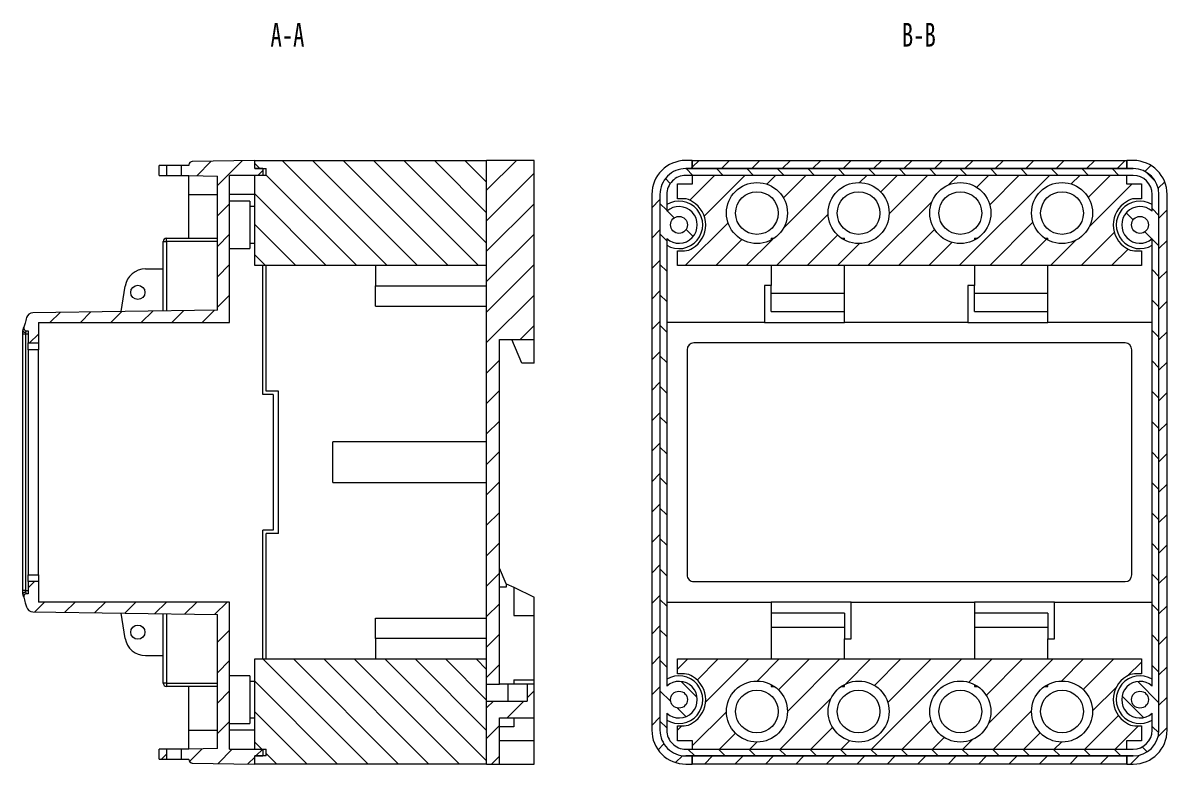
# Model space of a CAD drawing. Header units: millimetres. Extents: x 0 to 1189, y 0 to 841.
# Drawn here: x 593.3 to 762.1, y 406.5 to 515.8 of the extents above; entities that cross this region are included whole.
import ezdxf

# ---------------------------------------------------------------- set-up
doc = ezdxf.new("R2010")
doc.units = ezdxf.units.MM
doc.layers.add('10', color=7, linetype='Continuous')
doc.styles.add('SLDTEXTSTYLE0', font='TXT', dxfattribs={"width": 0.7})
pattern_1 = [(45, (0, 0), (-2.245064030267288, 2.245064030267288), [])]
pattern_2 = [(135.0000000000002, (0, 0), (-2.245064030267281, -2.245064030267296), [])]

msp = doc.modelspace()

# ---------------------------------------------------------------- hatches: boundary and pattern name
at = {"linetype": 'Continuous', "lineweight": 0}
h = msp.add_hatch(dxfattribs=at)
h.set_pattern_fill('ANSI31', style=0)
h.set_pattern_definition(pattern_1)
edge = h.paths.add_edge_path(flags=0)
edge.add_line((628.7075981048523, 494.2771403812828), (627.5075981048523, 494.2771403812827))
edge.add_line((627.5075981048523, 494.2771403812827), (627.5075981048523, 495.4771403812827))
edge.add_line((627.5075981048523, 495.4771403812827), (618.2988719016337, 495.3164014674993))
edge.add_arc((618.3075981048522, 494.8164776199211), 0.5, 90.99999999998875, 179.999999999987)
edge.add_line((617.8075981048523, 494.8164776199212), (617.8075981048523, 494.7544487968757))
edge.add_line((617.8075981048523, 494.7544487968757), (616.6575981048524, 494.7544487968757))
edge.add_line((616.6575981048524, 494.7544487968757), (616.6575981048524, 493.2544487968757))
edge.add_line((616.6575981048524, 493.2544487968757), (617.8075981048523, 493.2544487968757))
edge.add_line((617.8075981048523, 493.2544487968757), (622.0075981048523, 493.1811375241772))
edge.add_line((622.0075981048523, 493.1811375241772), (622.0075981048523, 473.4003409033119))
edge.add_line((622.0075981048523, 473.4003409033119), (594.7971415639284, 473.0203865655516))
edge.add_arc((594.8111037442676, 472.0204840415423), 1, 90.80000000000022, 163.5702364757109)
edge.add_spline(control_points=[(593.8519365674956, 472.303323796533), (593.6425665350096, 471.593307402385), (593.4471376895249, 470.8832910082369)], knot_values=[0.02608481299443008, 0.02608481299443008, 0.02608481299443008, 0.05764109717878946, 0.05764109717878946, 0.05764109717878946], weights=[1, 1, 1], degree=2, periodic=0)
edge.add_arc((593.8327956265587, 470.7771403812824), 0.4, 164.6106703124909, 270.0000000000008)
edge.add_line((593.8327956265587, 470.3771403812824), (594.1075981048523, 470.3771403812824))
edge.add_line((594.1075981048523, 470.3771403812824), (594.1075981048523, 468.5771403812824))
edge.add_line((594.1075981048523, 468.5771403812824), (595.6075981048523, 468.5771403812824))
edge.add_line((595.6075981048523, 468.5771403812824), (595.6075981048523, 471.5771403812824))
edge.add_line((595.6075981048523, 471.5771403812824), (623.8075981048523, 471.5771403812824))
edge.add_line((623.8075981048523, 471.5771403812824), (623.8075981048523, 493.2771403812824))
edge.add_line((623.8075981048523, 493.2771403812824), (628.7075981048523, 493.2771403812824))
edge.add_line((628.7075981048523, 493.2771403812824), (628.7075981048523, 494.2771403812828))
h = msp.add_hatch(dxfattribs=at)
h.set_pattern_fill('ANSI31', style=0)
h.set_pattern_definition(pattern_1)
h.paths.add_polyline_path([(613.4075981048522, 494.7544487968757), (613.4075981048522, 493.2544487968757), (614.5575981048523, 493.2544487968757), (614.5575981048523, 494.7544487968757)], flags=0)
h = msp.add_hatch(dxfattribs=at)
h.set_pattern_fill('ANSI31', angle=90.0000000000002, style=0)
h.set_pattern_definition(pattern_2)
h.paths.add_polyline_path([(627.5075981048523, 479.9771403812824), (661.7075981048522, 479.9771403812824), (661.7075981048522, 495.4771403812824), (627.5075981048523, 495.4771403812824), (627.5075981048523, 494.2771403812824), (629.2075981048523, 494.2771403812824), (629.2075981048523, 493.2771403812824), (627.5075981048523, 493.2771403812824)], flags=0)
h = msp.add_hatch(dxfattribs=at)
h.set_pattern_fill('ANSI31', style=0)
h.set_pattern_definition(pattern_1)
h.paths.add_polyline_path([(668.7075981048522, 469.0771403812824), (668.7075981048522, 495.4771403812824), (661.7075981048522, 495.4771403812824), (661.7075981048522, 418.2771403812824), (663.6075981048523, 418.2771403812824), (663.6075981048523, 469.0771403812824)], flags=0)
h = msp.add_hatch(dxfattribs=at)
h.set_pattern_fill('ANSI31', style=0)
h.set_pattern_definition(pattern_1)
edge = h.paths.add_edge_path(flags=0)
edge.add_arc((691.0848284687747, 490.4771403812824), 5, 90, 180)
edge.add_line((686.0848284687747, 490.4771403812824), (686.0848284687747, 411.4771403812824))
edge.add_arc((691.0848284687747, 411.4771403812824), 5, 180, 270.0000000000008)
edge.add_line((691.0848284687747, 406.4771403812824), (692.0348284687748, 406.4771403812824))
edge.add_line((692.0348284687748, 406.4771403812824), (692.0348284687748, 407.6771403812824))
edge.add_line((692.0348284687748, 407.6771403812824), (691.0848284687747, 407.6771403812824))
edge.add_arc((691.0848284687747, 411.4771403812824), 3.800000000000001, 180, 270, ccw=False)
edge.add_line((687.2848284687747, 411.4771403812824), (687.2848284687748, 490.4771403812824))
edge.add_arc((691.0848284687747, 490.4771403812824), 3.800000000000001, 89.9999999999992, 180, ccw=False)
edge.add_line((691.0848284687747, 494.2771403812824), (692.0348284687748, 494.2771403812824))
edge.add_line((692.0348284687748, 494.2771403812824), (692.0348284687748, 495.4771403812824))
edge.add_line((692.0348284687748, 495.4771403812824), (691.0848284687747, 495.4771403812824))
h = msp.add_hatch(dxfattribs=at)
h.set_pattern_fill('ANSI31', style=0)
h.set_pattern_definition(pattern_1)
h.paths.add_polyline_path([(692.0848284687747, 495.4771403812823), (692.0848284687747, 494.2771403812823), (756.0848284687747, 494.2771403812823), (756.0848284687747, 495.4771403812824)], flags=0)
h = msp.add_hatch(dxfattribs=at)
h.set_pattern_fill('ANSI31', style=0)
h.set_pattern_definition(pattern_1)
edge = h.paths.add_edge_path(flags=0)
edge.add_arc((757.0848284687747, 411.4771403812824), 5, 270.0000000000008, 360.0000000000008)
edge.add_line((762.0848284687747, 411.4771403812824), (762.0848284687747, 490.4771403812824))
edge.add_arc((757.0848284687747, 490.4771403812824), 5, 0, 90)
edge.add_line((757.0848284687747, 495.4771403812824), (756.1348284687748, 495.4771403812824))
edge.add_line((756.1348284687748, 495.4771403812824), (756.1348284687748, 494.2771403812824))
edge.add_line((756.1348284687748, 494.2771403812824), (757.0848284687747, 494.2771403812823))
edge.add_arc((757.0848284687747, 490.4771403812824), 3.799999999999998, -7.958078640513122e-13, 89.9999999999992, ccw=False)
edge.add_line((760.8848284687747, 490.4771403812824), (760.8848284687747, 411.4771403812824))
edge.add_arc((757.0848284687747, 411.4771403812824), 3.799999999999998, 270, 360, ccw=False)
edge.add_line((757.0848284687747, 407.6771403812824), (756.1348284687748, 407.6771403812824))
edge.add_line((756.1348284687748, 407.6771403812824), (756.1348284687748, 406.4771403812824))
edge.add_line((756.1348284687748, 406.4771403812824), (757.0848284687747, 406.4771403812824))
h = msp.add_hatch(dxfattribs=at)
h.set_pattern_fill('ANSI31', angle=90.0000000000002, style=0)
h.set_pattern_definition(pattern_2)
edge = h.paths.add_edge_path(flags=0)
edge.add_line((757.0848284687747, 494.2771403812823), (691.0848284687747, 494.2771403812824))
edge.add_arc((691.0848284687747, 490.4771403812824), 3.800000000000001, 90, 180)
edge.add_line((687.2848284687748, 490.4771403812824), (687.2848284687747, 411.4771403812824))
edge.add_arc((691.0848284687747, 411.4771403812824), 3.800000000000005, 180, 270.0000000000008)
edge.add_line((691.0848284687747, 407.6771403812824), (757.0848284687747, 407.6771403812824))
edge.add_arc((757.0848284687747, 411.4771403812824), 3.799999999999998, 270.0000000000008, 360.0000000000008)
edge.add_line((760.8848284687747, 411.4771403812824), (760.8848284687747, 490.4771403812824))
edge.add_arc((757.0848284687747, 490.4771403812824), 3.799999999999998, 0, 90)
edge = h.paths.add_edge_path(flags=0)
edge.add_line((688.2848284687748, 417.9896015610322), (688.2848284687753, 483.964679201532))
edge.add_arc((690.0848284687747, 485.9771403812824), 2.699999999999998, 228.1896851042403, 491.8103148957588)
edge.add_line((688.2848284687755, 487.9896015610328), (688.2848284687748, 490.4771403812824))
edge.add_arc((691.0848284687747, 490.4771403812824), 2.8, 89.9999999999992, 180, ccw=False)
edge.add_line((691.0848284687747, 493.2771403812824), (757.0848284687747, 493.2771403812823))
edge.add_arc((757.0848284687747, 490.4771403812824), 2.799999999999997, -7.958078640513122e-13, 89.9999999999992, ccw=False)
edge.add_line((759.8848284687747, 490.4771403812824), (759.8848284687747, 487.9896015610322))
edge.add_arc((758.0848284687747, 485.9771403812824), 2.699999999999998, 48.18968510422246, 311.8103148957792)
edge.add_line((759.8848284687747, 483.9646792015326), (759.8848284687746, 417.9896015610323))
edge.add_arc((758.0848284687747, 415.9771403812824), 2.699999999999998, 48.18968510422507, 311.8103148957758)
edge.add_line((759.8848284687746, 413.9646792015325), (759.8848284687747, 411.4771403812824))
edge.add_arc((757.0848284687747, 411.4771403812824), 2.799999999999997, 270, 360, ccw=False)
edge.add_line((757.0848284687747, 408.6771403812824), (691.0848284687747, 408.6771403812824))
edge.add_arc((691.0848284687747, 411.4771403812824), 2.8, 180, 270, ccw=False)
edge.add_line((688.2848284687747, 411.4771403812824), (688.2848284687747, 413.9646792015326))
edge.add_arc((690.0848284687747, 415.9771403812824), 2.699999999999998, 228.1896851042207, 491.8103148957783)
edge = h.paths.add_edge_path(flags=0)
edge.add_arc((758.0848284687747, 415.9771403812824), 1.249999999999998, 0, 360)
edge = h.paths.add_edge_path(flags=0)
edge.add_arc((690.0848284687747, 415.9771403812824), 1.249999999999998, 0, 360)
edge = h.paths.add_edge_path(flags=0)
edge.add_arc((690.0848284687747, 485.9771403812824), 1.249999999999998, 0, 360)
edge = h.paths.add_edge_path(flags=0)
edge.add_arc((758.0848284687747, 485.9771403812824), 1.249999999999998, 0, 360)
h = msp.add_hatch(dxfattribs=at)
h.set_pattern_fill('ANSI31', style=0)
h.set_pattern_definition(pattern_1)
edge = h.paths.add_edge_path(flags=0)
edge.add_arc((758.0848284687747, 485.9771403812824), 3.950000000000009, 120.41962171536841, 239.5803782846308, ccw=False)
edge.add_arc((757.3410544772564, 487.8271403812824), 2, 89.9999999999992, 128.9110402190544, ccw=False)
edge.add_line((757.3410544772564, 489.8271403812824), (758.2848284687748, 489.8271403812824))
edge.add_line((758.2848284687748, 489.8271403812824), (758.2848284687748, 492.0271403812824))
edge.add_line((758.2848284687748, 492.0271403812824), (756.0848284687746, 492.0271403812824))
edge.add_line((756.0848284687746, 492.0271403812824), (756.0848284687747, 493.2771403812823))
edge.add_line((756.0848284687747, 493.2771403812823), (692.0848284687747, 493.2771403812823))
edge.add_line((692.0848284687747, 493.2771403812823), (692.0848284687747, 492.0271403812824))
edge.add_line((692.0848284687747, 492.0271403812824), (689.8848284687748, 492.0271403812824))
edge.add_line((689.8848284687748, 492.0271403812824), (689.8848284687748, 489.8271403812823))
edge.add_line((689.8848284687748, 489.8271403812823), (690.828602460293, 489.8271403812823))
edge.add_arc((690.828602460293, 487.8271403812823), 2, 51.08895978094398, 89.9999999999992, ccw=False)
edge.add_arc((690.0848284687747, 485.9771403812824), 3.949999999999998, -59.58037828463159, 59.58037828462949, ccw=False)
edge.add_arc((690.8931996013076, 484.1771403812824), 2, 270, 306.57071303341195, ccw=False)
edge.add_line((690.8931996013076, 482.1771403812824), (689.8848284687748, 482.1771403812824))
edge.add_line((689.8848284687748, 482.1771403812824), (689.8848284687748, 479.9771403812824))
edge.add_line((689.8848284687748, 479.9771403812824), (758.2848284687748, 479.9771403812824))
edge.add_line((758.2848284687748, 479.9771403812824), (758.2848284687748, 482.1771403812824))
edge.add_line((758.2848284687748, 482.1771403812824), (757.2764573362418, 482.1771403812824))
edge.add_arc((757.2764573362418, 484.1771403812824), 2, 233.429286966588, 270, ccw=False)
edge = h.paths.add_edge_path(flags=0)
edge.add_arc((716.5848284687747, 487.7271403812824), 4.499999999999999, 0, 360)
edge = h.paths.add_edge_path(flags=0)
edge.add_arc((746.5848284687747, 487.7271403812824), 4.500000000000004, 0, 360)
edge = h.paths.add_edge_path(flags=0)
edge.add_arc((731.5848284687747, 487.7271403812824), 4.500000000000004, 0, 360)
edge = h.paths.add_edge_path(flags=0)
edge.add_arc((701.5848284687747, 487.7271403812824), 4.500000000000004, 0, 360)
h = msp.add_hatch(dxfattribs=at)
h.set_pattern_fill('ANSI31', style=0)
h.set_pattern_definition(pattern_1)
edge = h.paths.add_edge_path(flags=0)
edge.add_line((618.2988719016337, 406.6378792950658), (627.5075981048525, 406.4771403812825))
edge.add_line((627.5075981048525, 406.4771403812825), (627.5075981048523, 407.6771403812825))
edge.add_line((627.5075981048523, 407.6771403812825), (628.7075981048523, 407.6771403812825))
edge.add_line((628.7075981048523, 407.6771403812825), (628.7075981048523, 408.6771403812825))
edge.add_line((628.7075981048523, 408.6771403812825), (623.8075981048523, 408.6771403812825))
edge.add_line((623.8075981048523, 408.6771403812825), (623.8075981048523, 430.3771403812825))
edge.add_line((623.8075981048523, 430.3771403812825), (595.6075981048523, 430.3771403812825))
edge.add_line((595.6075981048523, 430.3771403812825), (595.6075981048523, 433.3771403812825))
edge.add_line((595.6075981048523, 433.3771403812825), (594.1075981048523, 433.3771403812825))
edge.add_line((594.1075981048523, 433.3771403812825), (594.1075981048523, 431.5771403812824))
edge.add_line((594.1075981048523, 431.5771403812824), (593.8327956265587, 431.5771403812824))
edge.add_arc((593.8327956265587, 431.1771403812825), 0.4, 90, 195.3893296875135)
edge.add_spline(control_points=[(593.447137689525, 431.0709897543277), (593.6425665350096, 430.3609733601797), (593.8519365674956, 429.6509569660318)], knot_values=[0.9423589028212163, 0.9423589028212163, 0.9423589028212163, 0.9739151870055698, 0.9739151870055698, 0.9739151870055698], weights=[1, 1, 1], degree=2, periodic=0)
edge.add_arc((594.8111037442676, 429.9337967210226), 1, 196.4297635242918, 269.2000000000006)
edge.add_line((594.7971415639284, 428.9338941970133), (622.0075981048523, 428.5539398592529))
edge.add_line((622.0075981048523, 428.5539398592529), (622.0075981048523, 408.7731432383877))
edge.add_line((622.0075981048523, 408.7731432383877), (617.8075981048523, 408.6998319656892))
edge.add_line((617.8075981048523, 408.6998319656892), (616.6575981048524, 408.6998319656892))
edge.add_line((616.6575981048524, 408.6998319656892), (616.6575981048524, 407.1998319656891))
edge.add_line((616.6575981048524, 407.1998319656891), (617.8075981048523, 407.1998319656891))
edge.add_line((617.8075981048523, 407.1998319656891), (617.8075981048523, 407.137803142644))
edge.add_arc((618.3075981048522, 407.137803142644), 0.5, 180, 269.0000000000121)
h = msp.add_hatch(dxfattribs=at)
h.set_pattern_fill('ANSI31', angle=90.0000000000002, style=0)
h.set_pattern_definition(pattern_2)
h.paths.add_polyline_path([(661.7075981048522, 421.9771403812824), (627.5075981048523, 421.9771403812824), (627.5075981048523, 408.6771403812825), (629.2075981048523, 408.6771403812825), (629.2075981048523, 407.6771403812825), (627.5075981048523, 407.6771403812825), (627.5075981048523, 406.4771403812825), (661.7075981048522, 406.4771403812825)], flags=0)
h = msp.add_hatch(dxfattribs=at)
h.set_pattern_fill('ANSI31', style=0)
h.set_pattern_definition(pattern_1)
edge = h.paths.add_edge_path(flags=0)
edge.add_arc((690.0848284687747, 415.9771403812824), 3.950000000000009, -59.58037828463159, 59.58037828462989, ccw=False)
edge.add_arc((690.828602460293, 414.1271403812824), 2, 270, 308.91104021905414, ccw=False)
edge.add_line((690.828602460293, 412.1271403812824), (689.8848284687748, 412.1271403812824))
edge.add_line((689.8848284687748, 412.1271403812824), (689.8848284687748, 409.9271403812824))
edge.add_line((689.8848284687748, 409.9271403812824), (692.0848284687747, 409.9271403812824))
edge.add_line((692.0848284687747, 409.9271403812824), (692.0848284687747, 408.6771403812824))
edge.add_line((692.0848284687747, 408.6771403812824), (756.0848284687746, 408.6771403812824))
edge.add_line((756.0848284687746, 408.6771403812824), (756.0848284687746, 409.9271403812824))
edge.add_line((756.0848284687746, 409.9271403812824), (758.2848284687748, 409.9271403812824))
edge.add_line((758.2848284687748, 409.9271403812824), (758.2848284687748, 412.1271403812824))
edge.add_line((758.2848284687748, 412.1271403812824), (757.3410544772564, 412.1271403812824))
edge.add_arc((757.3410544772564, 414.1271403812824), 2, 231.0889597809423, 270, ccw=False)
edge.add_arc((758.0848284687747, 415.9771403812824), 3.949999999999998, 120.4196217153698, 239.58037828462892, ccw=False)
edge.add_arc((757.2764573362418, 417.7771403812824), 2, 89.9999999999992, 126.5707130334138, ccw=False)
edge.add_line((757.2764573362418, 419.7771403812824), (758.2848284687748, 419.7771403812824))
edge.add_line((758.2848284687748, 419.7771403812824), (758.2848284687748, 421.9771403812824))
edge.add_line((758.2848284687748, 421.9771403812824), (689.8848284687748, 421.9771403812824))
edge.add_line((689.8848284687748, 421.9771403812824), (689.8848284687748, 419.7771403812824))
edge.add_line((689.8848284687748, 419.7771403812824), (690.8931996013076, 419.7771403812824))
edge.add_arc((690.8931996013076, 417.7771403812824), 2, 53.4292869665872, 89.9999999999992, ccw=False)
edge = h.paths.add_edge_path(flags=0)
edge.add_arc((731.5848284687747, 414.2271403812824), 4.499999999999999, 0, 360)
edge = h.paths.add_edge_path(flags=0)
edge.add_arc((701.5848284687747, 414.2271403812824), 4.500000000000004, 0, 360)
edge = h.paths.add_edge_path(flags=0)
edge.add_arc((716.5848284687747, 414.2271403812824), 4.500000000000004, 0, 360)
edge = h.paths.add_edge_path(flags=0)
edge.add_arc((746.5848284687747, 414.2271403812824), 4.500000000000004, 0, 360)
h = msp.add_hatch(dxfattribs=at)
h.set_pattern_fill('ANSI31', style=0)
h.set_pattern_definition(pattern_1)
h.paths.add_polyline_path([(661.7075981048522, 406.4771403812824), (663.6075981048523, 406.4771403812824), (663.6075981048523, 413.2771403812824), (668.7075981048522, 413.2771403812824), (668.7075981048522, 418.2771403812824), (667.7075981048522, 418.2771403812824), (667.7075981048522, 415.7771403812824), (661.7075981048522, 415.7771403812824)], flags=0)
h = msp.add_hatch(dxfattribs=at)
h.set_pattern_fill('ANSI31', style=0)
h.set_pattern_definition(pattern_1)
h.paths.add_polyline_path([(613.4075981048522, 408.6998319656892), (613.4075981048522, 407.1998319656891), (614.5575981048523, 407.1998319656891), (614.5575981048523, 408.6998319656892)], flags=0)
h = msp.add_hatch(dxfattribs=at)
h.set_pattern_fill('ANSI31', style=0)
h.set_pattern_definition(pattern_1)
h.paths.add_polyline_path([(756.0848284687746, 406.4771403812824), (756.0848284687746, 407.6771403812824), (692.0848284687747, 407.6771403812824), (692.0848284687747, 406.4771403812824)], flags=0)

# ---------------------------------------------------------------- linework, layer by layer
at = {"color": 7, "linetype": 'Continuous', "lineweight": 15}
for p, q in [((614.5575964240012, 494.7544479677063), (613.407599308866, 494.7544479677063)), ((613.407599308866, 493.2544486531597), (613.407599308866, 494.7544479677063)), ((614.5575964240012, 493.2544486531597), (614.5575964240012, 494.7544479677063)), ((616.6575984445986, 494.7544479677063), (614.5575964240012, 494.7544479677063)), ((616.6575984445986, 494.7544479677063), (616.6575984445986, 493.2544486531597)), ((617.807597422379, 494.7544479677063), (616.6575984445986, 494.7544479677063)), ((617.807597422379, 494.8164777764659), (617.807597422379, 494.7544479677063)), ((627.5075977084813, 495.4771393844467), (618.2988719431338, 495.3164005586486)), ((627.5075977084813, 494.2771414229255), (627.5075977084813, 495.4771393844467)), ((627.5075977084813, 495.4771393844467), (661.7075982851562, 495.4771393844467)), ((661.7075982851562, 479.9771415004116), (661.7075982851562, 495.4771393844467)), ((661.7075982851562, 418.2771401414257), (661.7075982851562, 495.4771393844467)), ((668.7075985012231, 495.4771393844467), (661.7075982851562, 495.4771393844467)), ((668.7075985012231, 469.0771395274978), (668.7075985012231, 495.4771393844467)), ((692.034828417743, 495.4771393844466), (691.0848286345549, 495.4771393844466)), ((692.034828417743, 495.4771393844466), (692.0848283328064, 495.4771393844466)), ((692.034828417743, 494.2771414229255), (692.034828417743, 495.4771393844466)), ((692.0848283328064, 495.4771393844466), (756.0848267160304, 495.4771393844466)), ((692.0848283328064, 494.2771414229255), (692.0848283328064, 495.4771393844466)), ((756.0848267160304, 495.4771393844466), (756.0848267160304, 494.2771414229255)), ((756.0848267160304, 495.4771393844466), (756.1348275624164, 495.4771393844466)), ((756.1348275624164, 495.4771393844466), (756.1348275624164, 494.2771414229255)), ((757.0848287425883, 495.4771393844466), (756.1348275624164, 495.4771393844466)), ((613.407599308866, 493.2544486531597), (614.5575964240012, 493.2544486531597)), ((614.5575964240012, 493.2544486531597), (616.6575984445986, 493.2544486531597)), ((616.6575984445986, 493.2544486531597), (617.807597422379, 493.2544486531597)), ((617.807597422379, 493.2544486531597), (622.0075977382836, 493.1811386653762)), ((617.807597422379, 490.477140427528), (617.807597422379, 493.2544486531597)), ((622.0075977382836, 473.400340781508), (622.0075977382836, 493.1811386653762)), ((628.7075975326476, 493.2771393963676), (623.8075984058556, 493.2771393963676)), ((623.8075984058556, 471.5771408686023), (623.8075984058556, 493.2771393963676)), ((627.5075977084813, 494.2771414229255), (629.2075985459265, 494.2771414229255)), ((628.7075975326476, 494.2771414229255), (627.5075977084813, 494.2771414229255)), ((627.5075977084813, 479.9771415004116), (627.5075977084813, 493.2771393963676)), ((629.2075985459265, 493.2771393963676), (627.5075977084813, 493.2771393963676)), ((628.7075975326476, 494.2771414229255), (628.7075975326476, 493.2771393963676)), ((629.2075985459265, 493.2771393963676), (629.2075985459265, 494.2771414229255)), ((757.0848287425883, 494.2771414229255), (691.0848286345549, 494.2771414229255)), ((691.0848286345549, 494.2771414229255), (692.034828417743, 494.2771414229255)), ((757.0848287425883, 493.2771393963675), (691.0848286345549, 493.2771393963675)), ((692.0848283328064, 494.2771414229255), (756.0848267160304, 494.2771414229255)), ((692.0848283328064, 492.0271405884604), (692.0848283328064, 493.2771393963675)), ((756.0848267160304, 493.2771393963675), (692.0848283328064, 493.2771393963675)), ((756.0848267160304, 493.2771393963675), (756.0848267160304, 492.0271405884604)), ((756.1348275624164, 494.2771414229255), (757.0848287425883, 494.2771414229255)), ((689.8848283447273, 489.8271406003814), (689.8848283447273, 492.0271405884604)), ((689.8848283447273, 492.0271405884604), (692.0848283328064, 492.0271405884604)), ((756.0848267160304, 492.0271405884604), (758.2848267041095, 492.0271405884604)), ((758.2848267041095, 492.0271405884604), (758.2848267041095, 489.8271406003814)), ((617.807597422379, 490.477140427528), (622.0075977382836, 490.477140427528)), ((617.807597422379, 484.0203853258472), (617.807597422379, 490.477140427528)), ((626.807598897594, 489.4771421262603), (623.8075984058556, 489.4771421262603)), ((626.807598897594, 489.4771421262603), (626.807598897594, 482.4771391162258)), ((686.0848282806523, 490.4771404275279), (686.0848282806523, 411.4771405169349)), ((687.2848281048186, 490.4771404275279), (687.2848281048186, 411.4771405169349)), ((688.2848282687314, 490.4771404275279), (688.2848282687314, 487.9896001824717)), ((690.8286022365041, 489.8271406003814), (689.8848283447273, 489.8271406003814)), ((758.2848267041095, 489.8271406003814), (757.3410542093166, 489.8271406003814)), ((759.884827711428, 487.9896001824717), (759.884827711428, 490.4771404275279)), ((760.8848297379859, 411.4771405169349), (760.8848297379859, 490.4771404275279)), ((762.0848276995071, 411.4771405169349), (762.0848276995071, 490.4771404275279)), ((627.5075977084813, 488.6771397599559), (626.807598897594, 488.6771397599559)), ((614.0075982896266, 473.2886323639732), (614.0075982896266, 483.5203880378585)), ((614.0075982896266, 483.5203880378585), (614.5075993029055, 483.5203880378585)), ((614.5075993029055, 483.5203880378585), (614.5075993029055, 484.0203853258472)), ((614.5075993029055, 484.0203853258472), (622.0075977382836, 484.0203853258472)), ((622.0075977382836, 483.5203880378585), (614.5075993029055, 483.5203880378585)), ((614.5075993029055, 483.5203880378585), (614.5075993029055, 473.2956135579925)), ((626.807598897594, 483.2771414825302), (627.5075977084813, 483.2771414825302)), ((688.2848282687314, 483.9646810600142), (688.2848282687314, 417.9896017470937)), ((703.6848286509462, 484.0203853258471), (704.1362942539104, 484.0203853258471)), ((703.6848286509462, 484.0203853258471), (703.6848286509462, 483.7471911618094)), ((714.0333623968013, 484.0203853258471), (714.4848284654267, 484.0203853258471)), ((714.4848284654267, 483.7471911618094), (714.4848284654267, 484.0203853258471)), ((733.6848275147327, 484.0203853258471), (734.1362954460033, 484.0203853258471)), ((733.6848275147327, 484.0203853258471), (733.6848275147327, 483.7471911618094)), ((744.0333635888942, 484.0203853258471), (744.4848277948745, 484.0203853258471)), ((744.4848277948745, 483.7471911618094), (744.4848277948745, 484.0203853258471)), ((759.884827711428, 417.9896017470937), (759.884827711428, 483.9646810600142)), ((623.8075984058556, 482.4771391162258), (626.807598897594, 482.4771391162258)), ((689.8848283447273, 479.9771415004115), (689.8848283447273, 482.1771414884906)), ((689.8848283447273, 482.1771414884906), (690.893199701602, 482.1771414884906)), ((757.2764576755412, 482.1771414884906), (758.2848267041095, 482.1771414884906)), ((758.2848267041095, 482.1771414884906), (758.2848267041095, 479.9771415004115)), ((611.3744997767386, 479.4771404871326), (614.0075982896266, 479.4771404871326)), ((661.7075982851562, 479.9771415004116), (627.5075977084813, 479.9771415004116)), ((628.7075975326476, 460.977140248714), (628.7075975326476, 479.9771415004116)), ((629.2075985459265, 461.4771403306704), (629.2075985459265, 479.9771415004116)), ((645.30759820469, 479.9771415004116), (645.30759820469, 476.9771410086732)), ((758.2848267041095, 479.9771415004115), (689.8848283447273, 479.9771415004115)), ((703.6848286509462, 479.9771415004115), (703.6848286509462, 477.0203860411029)), ((714.4848284654267, 471.5771408686023), (714.4848284654267, 479.9771415004115)), ((733.6848275147327, 479.9771415004115), (733.6848275147327, 477.0203860411029)), ((744.4848277948745, 471.5771408686023), (744.4848277948745, 479.9771415004115)), ((607.8243577269492, 473.2022931733709), (608.4107109693465, 476.9418550589662)), ((645.30759820469, 476.9771410086732), (661.7075982851562, 476.9771410086732)), ((645.30759820469, 473.9771405169349), (645.30759820469, 476.9771410086732)), ((703.6848286509462, 477.0203860411029), (702.6848284870334, 477.0203860411029)), ((702.6848284870334, 477.0203860411029), (702.6848284870334, 471.5771408686023)), ((703.6848286509462, 473.2203869083505), (703.6848286509462, 477.0203860411029)), ((733.6848275147327, 477.0203860411029), (732.684829213465, 477.0203860411029)), ((732.684829213465, 477.0203860411029), (732.684829213465, 471.5771408686023)), ((733.6848275147327, 473.2203869083505), (733.6848275147327, 477.0203860411029)), ((703.6848286509462, 475.9203860470633), (714.4848284654267, 475.9203860470633)), ((733.6848275147327, 475.9203860470633), (744.4848277948745, 475.9203860470633)), ((622.0075977382836, 473.400340781508), (594.7971404878077, 473.020387248097)), ((645.30759820469, 473.9771405169349), (661.7075982851562, 473.9771405169349)), ((703.6848286509462, 473.2203869083505), (714.4848284654267, 473.2203869083505)), ((733.6848275147327, 473.2203869083505), (744.4848277948745, 473.2203869083505)), ((595.6075997439799, 471.5771408686023), (623.8075984058556, 471.5771408686023)), ((595.6075997439799, 471.5771408686023), (595.6075997439799, 468.577140376864)), ((702.6848284870334, 471.5771408686023), (688.2848282687314, 471.5771408686023)), ((702.6848284870334, 471.5771408686023), (714.4848284654267, 471.5771408686023)), ((732.684829213465, 471.5771408686023), (714.4848284654267, 471.5771408686023)), ((732.684829213465, 471.5771408686023), (744.4848277948745, 471.5771408686023)), ((759.884827711428, 471.5771408686023), (744.4848277948745, 471.5771408686023)), ((593.3095948187289, 469.8771400311571), (593.3095948187289, 470.3642552652937)), ((593.709594139236, 469.8771400311571), (593.3095948187289, 469.8771400311571)), ((593.3095948187289, 432.0771409133058), (593.3095948187289, 469.8771400311571)), ((593.709594139236, 470.1255926796775), (593.709594139236, 469.8771400311571)), ((594.107596704143, 469.8771400311571), (593.709594139236, 469.8771400311571)), ((593.709594139236, 469.8771400311571), (593.709594139236, 432.0771409133058)), ((593.8327969399867, 470.377141044436), (594.107596704143, 470.377141044436)), ((594.107596704143, 470.377141044436), (594.107596704143, 468.577140376864)), ((594.107596704143, 468.577140376864), (595.6075997439799, 468.577140376864)), ((594.107596704143, 467.5771402129512), (594.107596704143, 468.577140376864)), ((595.6075997439799, 467.5771402129512), (594.107596704143, 467.5771402129512)), ((594.107596704143, 467.5771402129512), (594.107596704143, 434.3771407315116)), ((595.6075997439799, 468.577140376864), (595.6075997439799, 467.5771402129512)), ((595.6075997439799, 434.3771407315116), (595.6075997439799, 467.5771402129512)), ((663.6075978515324, 469.0771395274978), (668.7075985012231, 469.0771395274978)), ((663.6075978515324, 418.2771401414257), (663.6075978515324, 469.0771395274978)), ((666.907597833651, 465.5771398851257), (665.4075985191045, 469.0771395274978)), ((668.7075985012231, 465.5771398851257), (668.7075985012231, 469.0771395274978)), ((691.2848282948084, 467.5771402129512), (691.2848282948084, 434.3771407315116)), ((755.8848270557769, 468.577140376864), (692.2848284587212, 468.577140376864)), ((756.8848290823348, 434.3771407315116), (756.8848290823348, 467.5771402129512)), ((668.7075985012231, 465.5771398851257), (666.907597833651, 465.5771398851257)), ((630.2075987098393, 460.977140248714), (628.7075975326476, 460.977140248714)), ((631.0075973508534, 461.4771403306704), (629.2075985459265, 461.4771403306704)), ((630.2075987098393, 460.977140248714), (630.2075987098393, 440.9771402300876)), ((631.0075973508534, 440.4771406137925), (631.0075973508534, 461.4771403306704)), ((661.7075982851562, 453.9771404983085), (639.007597730833, 453.9771404983085)), ((639.007597730833, 450.9771404722314), (639.007597730833, 453.9771404983085)), ((639.007597730833, 447.9771403879467), (639.007597730833, 450.9771404722314)), ((639.007597730833, 447.9771403879467), (661.7075982851562, 447.9771403879467)), ((630.2075987098393, 440.9771402300876), (628.7075975326476, 440.9771402300876)), ((628.7075975326476, 421.9771413066965), (628.7075975326476, 440.9771402300876)), ((631.0075973508534, 440.4771406137925), (629.2075985459265, 440.4771406137925)), ((629.2075985459265, 421.9771413066965), (629.2075985459265, 440.4771406137925)), ((594.107596704143, 434.3771407315116), (595.6075997439799, 434.3771407315116)), ((594.107596704143, 433.3771405675989), (594.107596704143, 434.3771407315116)), ((595.6075997439799, 434.3771407315116), (595.6075997439799, 433.3771405675989)), ((664.6075980154452, 433.077140145896), (663.6075978515324, 435.3771399641018)), ((593.3095948187289, 431.5900256791692), (593.3095948187289, 432.0771409133058)), ((593.709594139236, 432.0771409133058), (593.3095948187289, 432.0771409133058)), ((593.709594139236, 432.0771409133058), (594.107596704143, 432.0771409133058)), ((593.709594139236, 432.0771409133058), (593.709594139236, 431.8286864021402)), ((594.107596704143, 433.3771405675989), (594.107596704143, 431.5771399000269)), ((595.6075997439799, 433.3771405675989), (594.107596704143, 433.3771405675989)), ((595.6075997439799, 433.3771405675989), (595.6075997439799, 430.3771400758606)), ((664.6075980154452, 432.5771400639396), (663.6075978515324, 432.5771400639396)), ((664.6075980154452, 433.077140145896), (664.6075980154452, 432.5771400639396)), ((664.6075980154452, 433.077140145896), (665.7075980094847, 432.5405558505636)), ((665.7075980094847, 432.5405558505636), (668.7075985012231, 431.077140749393)), ((665.7075980094847, 432.5405558505636), (665.7075980094847, 428.377139748035)), ((692.2848284587212, 433.3771405675988), (755.8848270557769, 433.3771405675988)), ((594.107596704143, 431.5771399000269), (593.8327969399867, 431.5771399000269)), ((668.7075985012231, 428.377139748035), (668.7075985012231, 431.077140749393)), ((594.7971404878077, 428.9338936963659), (622.0075977382836, 428.5539401629549)), ((623.8075984058556, 430.3771400758606), (595.6075997439799, 430.3771400758606)), ((608.4107109693465, 425.0124258854967), (607.8243577269492, 428.751987771092)), ((623.8075984058556, 408.6771415480953), (623.8075984058556, 430.3771400758606)), ((688.2848282687314, 430.3771400758605), (703.6848286509462, 430.3771400758605)), ((703.6848286509462, 430.3771400758605), (703.6848286509462, 421.9771413066964)), ((715.4848286293395, 430.3771400758605), (703.6848286509462, 430.3771400758605)), ((714.4848284654267, 428.7338940361123), (703.6848286509462, 428.7338940361123)), ((714.4848284654267, 428.7338940361123), (714.4848284654267, 424.9338949033599)), ((715.4848286293395, 424.9338949033599), (715.4848286293395, 430.3771400758605)), ((715.4848286293395, 430.3771400758605), (733.6848275147327, 430.3771400758605)), ((733.6848275147327, 430.3771400758605), (733.6848275147327, 421.9771413066964)), ((745.4848298214324, 430.3771400758605), (733.6848275147327, 430.3771400758605)), ((744.4848277948745, 428.7338940361123), (733.6848275147327, 428.7338940361123)), ((744.4848277948745, 428.7338940361123), (744.4848277948745, 424.9338949033599)), ((745.4848298214324, 424.9338949033599), (745.4848298214324, 430.3771400758605)), ((745.4848298214324, 430.3771400758605), (759.884827711428, 430.3771400758605)), ((614.0075982896266, 418.4338947692495), (614.0075982896266, 428.6656485804897)), ((614.5075993029055, 428.6586655238252), (614.5075993029055, 418.4338947692495)), ((622.0075977382836, 408.7731422790866), (622.0075977382836, 428.5539401629549)), ((645.30759820469, 427.977140427528), (661.7075982851562, 427.977140427528)), ((645.30759820469, 424.9771399357896), (645.30759820469, 427.977140427528)), ((665.7075980094847, 428.377139748035), (668.7075985012231, 428.377139748035)), ((668.7075985012231, 418.8771409848314), (668.7075985012231, 428.377139748035)), ((714.4848284654267, 426.63389387816), (703.6848286509462, 426.63389387816)), ((744.4848277948745, 426.63389387816), (733.6848275147327, 426.63389387816)), ((661.7075982851562, 424.9771399357896), (645.30759820469, 424.9771399357896)), ((645.30759820469, 424.9771399357896), (645.30759820469, 421.9771413066965)), ((714.4848284654267, 421.9771413066964), (714.4848284654267, 424.9338949033599)), ((714.4848284654267, 424.9338949033599), (715.4848286293395, 424.9338949033599)), ((744.4848277948745, 421.9771413066964), (744.4848277948745, 424.9338949033599)), ((744.4848277948745, 424.9338949033599), (745.4848298214324, 424.9338949033599)), ((611.3744997767386, 422.4771404573303), (614.0075982896266, 422.4771404573303)), ((627.5075977084813, 408.6771415480953), (627.5075977084813, 421.9771413066965)), ((627.5075977084813, 421.9771413066965), (661.7075982851562, 421.9771413066965)), ((661.7075982851562, 406.4771415600162), (661.7075982851562, 421.9771413066965)), ((689.8848283447273, 419.7771394559722), (689.8848283447273, 421.9771413066964)), ((689.8848283447273, 421.9771413066964), (758.2848267041095, 421.9771413066964)), ((758.2848267041095, 421.9771413066964), (758.2848267041095, 419.7771394559722)), ((626.807598897594, 419.477139965592), (623.8075984058556, 419.477139965592)), ((626.807598897594, 419.477139965592), (626.807598897594, 412.4771388182025)), ((627.5075977084813, 418.6771394619327), (626.807598897594, 418.6771394619327)), ((665.7075980094847, 418.8771409848314), (668.7075985012231, 418.8771409848314)), ((665.7075980094847, 418.8771409848314), (665.7075980094847, 418.2771401414257)), ((668.7075985012231, 418.2771401414257), (668.7075985012231, 418.8771409848314)), ((690.893199701602, 419.7771394559722), (689.8848283447273, 419.7771394559722)), ((758.2848267041095, 419.7771394559722), (757.2764576755412, 419.7771394559722)), ((614.5075993029055, 418.4338947692495), (614.0075982896266, 418.4338947692495)), ((614.5075993029055, 418.4338947692495), (622.0075977382836, 418.4338947692495)), ((614.5075993029055, 418.4338947692495), (614.5075993029055, 417.9338937559705)), ((622.0075977382836, 417.9338937559705), (614.5075993029055, 417.9338937559705)), ((617.807597422379, 411.4771405169349), (617.807597422379, 417.9338937559705)), ((661.7075982851562, 418.2771401414257), (663.6075978515324, 418.2771401414257)), ((664.9075975058255, 418.2771401414257), (663.6075978515324, 418.2771401414257)), ((664.9075975058255, 415.7771388003212), (664.9075975058255, 418.2771401414257)), ((667.7075983373103, 418.2771401414257), (664.9075975058255, 418.2771401414257)), ((667.7075983373103, 418.2771401414257), (667.7075983373103, 415.7771388003212)), ((668.7075985012231, 418.2771401414257), (667.7075983373103, 418.2771401414257)), ((668.7075985012231, 413.2771411845069), (668.7075985012231, 418.2771401414257)), ((703.6848286509462, 418.2070897826533), (703.6848286509462, 417.9338937559705)), ((703.6848286509462, 417.9338937559705), (704.1362942539104, 417.9338937559705)), ((714.0333623968013, 417.9338937559705), (714.4848284654267, 417.9338937559705)), ((714.4848284654267, 417.9338937559705), (714.4848284654267, 418.2070897826533)), ((733.6848275147327, 418.2070897826533), (733.6848275147327, 417.9338937559705)), ((733.6848275147327, 417.9338937559705), (734.1362954460033, 417.9338937559705)), ((744.0333635888942, 417.9338937559705), (744.4848277948745, 417.9338937559705)), ((744.4848277948745, 417.9338937559705), (744.4848277948745, 418.2070897826533)), ((661.7075982851562, 406.4771415600162), (661.7075982851562, 415.7771388003212)), ((661.7075982851562, 415.7771388003212), (667.7075983373103, 415.7771388003212)), ((688.2848282687314, 413.964680761991), (688.2848282687314, 411.4771405169349)), ((759.884827711428, 411.4771405169349), (759.884827711428, 413.964680761991)), ((623.8075984058556, 412.4771388182025), (626.807598897594, 412.4771388182025)), ((626.807598897594, 413.2771411845069), (627.5075977084813, 413.2771411845069)), ((663.6075978515324, 413.2771411845069), (668.7075985012231, 413.2771411845069)), ((663.6075978515324, 406.4771415600162), (663.6075978515324, 413.2771411845069)), ((665.7075980094847, 411.9771415302139), (663.6075978515324, 411.9771415302139)), ((665.7075980094847, 413.2771411845069), (665.7075980094847, 411.9771415302139)), ((668.7075985012231, 409.9771412023883), (668.7075985012231, 413.2771411845069)), ((689.8848283447273, 409.9271403560023), (689.8848283447273, 412.1271403440814)), ((689.8848283447273, 412.1271403440814), (690.8286022365041, 412.1271403440814)), ((757.3410542093166, 412.1271403440814), (758.2848267041095, 412.1271403440814)), ((758.2848267041095, 412.1271403440814), (758.2848267041095, 409.9271403560023)), ((617.807597422379, 411.4771405169349), (622.0075977382836, 411.4771405169349)), ((617.807597422379, 408.6998322913032), (617.807597422379, 411.4771405169349)), ((613.407599308866, 407.1998329767566), (613.407599308866, 408.6998322913032)), ((614.5575964240012, 408.6998322913032), (613.407599308866, 408.6998322913032)), ((614.5575964240012, 407.1998329767566), (614.5575964240012, 408.6998322913032)), ((616.6575984445986, 408.6998322913032), (614.5575964240012, 408.6998322913032)), ((616.6575984445986, 408.6998322913032), (616.6575984445986, 407.1998329767566)), ((617.807597422379, 408.6998322913032), (616.6575984445986, 408.6998322913032)), ((622.0075977382836, 408.7731422790866), (617.807597422379, 408.6998322913032)), ((623.8075984058556, 408.6771415480953), (628.7075975326476, 408.6771415480953)), ((627.5075977084813, 408.6771415480953), (629.2075985459265, 408.6771415480953)), ((628.7075975326476, 408.6771415480953), (628.7075975326476, 407.6771395215374)), ((629.2075985459265, 407.6771395215374), (629.2075985459265, 408.6771415480953)), ((663.6075978515324, 409.9771412023883), (668.7075985012231, 409.9771412023883)), ((668.7075985012231, 406.4771415600162), (668.7075985012231, 409.9771412023883)), ((692.0848283328064, 409.9271403560023), (689.8848283447273, 409.9271403560023)), ((691.0848286345549, 408.6771415480952), (757.0848287425883, 408.6771415480952)), ((692.0848283328064, 408.6771415480952), (692.0848283328064, 409.9271403560023)), ((692.0848283328064, 408.6771415480952), (756.0848267160304, 408.6771415480952)), ((758.2848267041095, 409.9271403560023), (756.0848267160304, 409.9271403560023)), ((756.0848267160304, 409.9271403560023), (756.0848267160304, 408.6771415480952)), ((613.407599308866, 407.1998329767566), (614.5575964240012, 407.1998329767566)), ((614.5575964240012, 407.1998329767566), (616.6575984445986, 407.1998329767566)), ((616.6575984445986, 407.1998329767566), (617.807597422379, 407.1998329767566)), ((617.807597422379, 407.1378031679969), (617.807597422379, 407.1998329767566)), ((627.5075977084813, 407.6771395215374), (628.7075975326476, 407.6771395215374)), ((627.5075977084813, 406.4771415600162), (627.5075977084813, 407.6771395215374)), ((629.2075985459265, 407.6771395215374), (627.5075977084813, 407.6771395215374)), ((691.0848286345549, 407.6771395215373), (757.0848287425883, 407.6771395215373)), ((692.034828417743, 407.6771395215373), (691.0848286345549, 407.6771395215373)), ((692.034828417743, 406.4771415600162), (692.034828417743, 407.6771395215373)), ((692.0848283328064, 406.4771415600162), (692.0848283328064, 407.6771395215373)), ((756.0848267160304, 407.6771395215373), (692.0848283328064, 407.6771395215373)), ((756.0848267160304, 407.6771395215373), (756.0848267160304, 406.4771415600162)), ((756.1348275624164, 407.6771395215373), (756.1348275624164, 406.4771415600162)), ((757.0848287425883, 407.6771395215373), (756.1348275624164, 407.6771395215373)), ((618.2988719431338, 406.6378803858142), (627.5075977084813, 406.4771415600162)), ((661.7075982851562, 406.4771415600162), (627.5075977084813, 406.4771415600162)), ((661.7075982851562, 406.4771415600162), (663.6075978515324, 406.4771415600162)), ((663.6075978515324, 406.4771415600162), (668.7075985012231, 406.4771415600162)), ((691.0848286345549, 406.4771415600162), (692.034828417743, 406.4771415600162)), ((692.0848283328064, 406.4771415600162), (692.034828417743, 406.4771415600162)), ((756.0848267160304, 406.4771415600162), (692.0848283328064, 406.4771415600162)), ((756.1348275624164, 406.4771415600162), (756.0848267160304, 406.4771415600162)), ((756.1348275624164, 406.4771415600162), (757.0848287425883, 406.4771415600162))]:
    msp.add_line(p, q, dxfattribs=at)
at = {"color": 8, "linetype": 'Continuous', "lineweight": 15}
for p, q in [((627.5075977084813, 490.477140427528), (623.8075984058556, 490.477140427528)), ((627.5075977084813, 411.4771405169349), (623.8075984058556, 411.4771405169349))]:
    msp.add_line(p, q, dxfattribs=at)
at = {"color": 7, "linetype": 'Continuous', "lineweight": 15}
for centre, radius in [((701.5848284687746, 487.7271403812824), 4.5), ((716.5848284687746, 487.7271403812824), 4.5), ((731.5848284687746, 487.7271403812823), 4.5), ((746.5848284687746, 487.7271403812824), 4.5), ((701.5848284687746, 487.7271403812824), 3.150000000000091), ((716.5848284687746, 487.7271403812824), 3.149999999999977), ((731.5848284687746, 487.7271403812824), 3.149999999999977), ((746.5848284687746, 487.7271403812824), 3.149999999999977), ((690.0848284687746, 485.9771403812824), 1.25), ((758.0848284687746, 485.9771403812824), 1.25), ((610.2582377851953, 476.0271403812824), 1.050000000000011), ((610.2582377851953, 425.9271403812824), 1.050000000000068), ((701.5848284687746, 414.2271403812824), 4.5), ((716.5848284687746, 414.2271403812824), 4.5), ((731.5848284687746, 414.2271403812824), 4.5), ((746.5848284687746, 414.2271403812824), 4.499999999999886), ((690.0848284687746, 415.9771403812824), 1.25), ((701.5848284687746, 414.2271403812823), 3.150000000000091), ((716.5848284687746, 414.2271403812824), 3.149999999999977), ((731.5848284687746, 414.2271403812824), 3.149999999999977), ((746.5848284687746, 414.2271403812823), 3.149999999999977), ((758.0848284687746, 415.9771403812824), 1.25)]:
    msp.add_circle(centre, radius, dxfattribs=at)
for centre, radius, start, end in [((618.3075981048521, 494.8164776199211), 0.5000000000000636, 91.00000000000166, 179.9999999999805), ((691.0848284687746, 490.4771403812824), 5, 90, 179.9999999999998), ((757.0848284687746, 490.4771403812823), 5, 2.442665995363981e-13, 90), ((691.0848284687746, 490.4771403812824), 3.800000000000068, 90, 180.0000000000017), ((691.0848284687746, 490.4771403812824), 2.800000000000068, 90, 180.000000000002), ((757.0848284687746, 490.4771403812823), 3.800000000000011, 2.142689469617553e-13, 90), ((757.0848284687746, 490.4771403812823), 2.800000000000011, 2.907935708766691e-13, 90), ((690.0848284687746, 485.9771403812824), 3.500000000000023, 239.0502769211534, 120.9497230788474), ((690.8286024602929, 487.8271403812823), 2.000000000000002, 51.08895978094482, 90), ((758.0848284687746, 485.9771403812824), 3.499999999999974, 59.05027692114127, 300.9497230788596), ((757.3410544772563, 487.8271403812823), 2.000000000000002, 90, 128.9110402190552), ((690.0848284687746, 485.9771403812824), 2.700000000000032, 228.1896851042403, 131.8103148957605), ((690.0848284687746, 485.9771403812823), 3.950000000000015, 300.4196217153705, 59.58037828463078), ((758.0848284687746, 485.9771403812824), 3.950000000000015, 120.4196217153696, 239.5803782846316), ((758.0848284687746, 485.9771403812824), 2.699999999999988, 48.18968510422166, 311.8103148957784), ((614.5075981048521, 483.5203865655516), 0.5, 90, 180), ((690.8931996013076, 484.1771403812824), 2, 270.0000000000008, 306.5707130334102), ((757.2764573362416, 484.1771403812824), 2, 233.4292869665915, 270.0000000000008), ((611.3744996025644, 476.4771403812824), 3, 90, 171.0887228051734), ((594.8111037442675, 472.0204840415423), 1.000000000000069, 90.8000000000067, 163.5702364757109), ((593.8327956265585, 470.7771403812824), 0.4000000000000341, 164.6106703124831, 270.0000000000008), ((692.2848284687745, 467.5771403812823), 1, 90, 180), ((755.8848284687746, 467.5771403812823), 1, 0, 90), ((692.2848284687745, 434.3771403812823), 1, 180, 270.0000000000008), ((755.8848284687746, 434.3771403812823), 1, 270.0000000000008, 0), ((593.8327956265585, 431.1771403812825), 0.4000000000000041, 90, 195.3893296875135), ((594.8111037442675, 429.9337967210226), 1.000000000000012, 196.4297635242899, 269.1999999999941), ((611.3744996025644, 425.4771403812824), 3, 188.9112771948263, 270.0000000000008), ((690.0848284687746, 415.9771403812824), 3.500000000000081, 239.050276921141, 120.9497230788587), ((690.0848284687746, 415.9771403812824), 2.700000000000063, 228.1896851042215, 131.8103148957775), ((690.8931996013076, 417.7771403812823), 2.000000000000017, 53.4292869665916, 90), ((690.0848284687746, 415.9771403812824), 3.950000000000015, 300.4196217153701, 59.58037828463078), ((758.0848284687746, 415.9771403812824), 3.950000000000015, 120.4196217153696, 239.5803782846316), ((758.0848284687746, 415.9771403812824), 3.500000000000013, 59.05027692114287, 300.949723078857), ((758.0848284687746, 415.9771403812824), 2.699999999999997, 48.18968510422507, 311.8103148957749), ((757.2764573362416, 417.7771403812823), 2, 90, 126.5707130334094), ((614.5075981048521, 418.4338941970133), 0.5, 180, 270.0000000000008), ((690.828602460293, 414.1271403812823), 2, 270.0000000000008, 308.9110402190535), ((757.3410544772563, 414.1271403812823), 2.000000000000002, 231.0889597809456, 270.0000000000008), ((691.0848284687746, 411.4771403812824), 5, 179.9999999999998, 270.0000000000008), ((691.0848284687746, 411.4771403812824), 3.800000000000068, 179.9999999999998, 270.0000000000008), ((691.0848284687746, 411.4771403812824), 2.800000000000068, 179.9999999999997, 270.0000000000008), ((757.0848284687746, 411.4771403812824), 3.800000000000011, 270.0000000000008, 2.142689469617553e-13), ((757.0848284687746, 411.4771403812824), 2.800000000000011, 270.0000000000008, 2.907935708766691e-13), ((757.0848284687746, 411.4771403812824), 5, 270.0000000000008, 2.442665995363981e-13), ((618.3075981048521, 407.137803142644), 0.5000000000000636, 180, 268.9999999999991)]:
    msp.add_arc(centre, radius, start, end, dxfattribs=at)
for points, knots in [([(593.8519374815402, 472.3033228823524), (593.7745545207014, 472.0384426336472), (593.6365273537914, 471.5659785420315), (593.5049476728943, 471.0916803364259), (593.4471362618384, 470.8832906493526)], [0, 0, 0, 0, 0.5606357253508812, 1, 1, 1, 1]), ([(593.3095948187289, 470.377141044436), (593.3191355752493, 470.4126466751139), (593.3517019698098, 470.533841506499), (593.3987122706436, 470.7068421752521), (593.4392832443875, 470.8547900895913), (593.4445190002905, 470.8737919541536), (593.4471362618384, 470.8832906493526)], [0, 0, 0, 0, 0.1226190277576682, 0.4185474841578833, 0.7093421962571334, 1, 1, 1, 1]), ([(593.3095948187289, 470.3642552652937), (593.3095948187289, 470.3689941249252), (593.3095948187289, 470.3763160678411), (593.3095948187289, 470.3769259028292), (593.3095948187289, 470.377141044436)], [0, 0, 0, 0, 0.6472134085201575, 1, 1, 1, 1]), ([(593.3095948187289, 470.3642552652937), (593.3139417443356, 470.3416158446708), (593.3226360768093, 470.2963344969508), (593.3906070995691, 470.2302968571358), (593.4908082260785, 470.1750829309368), (593.601295772519, 470.1410925370934), (593.6765368531197, 470.1289511636303), (593.70740614869, 470.1258149704945), (593.709594139236, 470.1255926796775)], [0, 0, 0, 0, 0.2126329543009285, 0.4252894497992992, 0.637690922015482, 0.8513645041570603, 0.989464837026935, 1, 1, 1, 1]), ([(593.8327969399867, 470.377141044436), (593.8301559086158, 470.371817440859), (593.8248335300663, 470.3610889679615), (593.7840819719489, 470.2785236946629), (593.7413674344699, 470.1911716135571), (593.7144302436585, 470.1355742245511), (593.709594139236, 470.1255926796775)], [0, 0, 0, 0, 0.3029227049579361, 0.6104695782065148, 0.9300665830840674, 1, 1, 1, 1]), ([(593.709594139236, 431.8286864021402), (593.7074061462097, 431.8284647562071), (593.6765359891807, 431.8253375777028), (593.6012963289547, 431.8131829833051), (593.49080805199, 431.7791997105176), (593.3906071459378, 431.7239836353305), (593.3226360652128, 431.6579465605531), (593.3139417404702, 431.612665137471), (593.3095948187289, 431.5900256791692)], [0, 0, 0, 0, 0.01053486260487038, 0.1486352373973542, 0.3623088844030345, 0.5747104210971496, 0.7873669811508691, 1, 1, 1, 1]), ([(593.3095948187289, 431.5771399000269), (593.3095948187289, 431.5779378641581), (593.3095948187289, 431.5791686812721), (593.3095948187289, 431.5872009100443), (593.3095948187289, 431.5900256791692)], [0, 0, 0, 0, 0.6483206336585312, 1, 1, 1, 1]), ([(593.4471362618384, 431.0709902951103), (593.4445190002904, 431.0804889903093), (593.4392832443875, 431.0994908548715), (593.3987122706436, 431.2474387692108), (593.3517019698098, 431.4204394379638), (593.3191355752493, 431.5416342693489), (593.3095948187289, 431.5771399000269)], [0, 0, 0, 0, 0.2906578037428667, 0.5814525158421168, 0.8773809722423318, 1, 1, 1, 1]), ([(593.4471362618384, 431.0709902951103), (593.5208817262809, 430.8057252586167), (593.652720512426, 430.3314964950929), (593.7910042585769, 429.8591087165594), (593.8519374815402, 429.6509561994653)], [0, 0, 0, 0, 0.5593609179724098, 1, 1, 1, 1]), ([(593.709594139236, 431.8286864021402), (593.71443026014, 431.818705507208), (593.7413683979898, 431.7631099733339), (593.7840816671296, 431.6757568747355), (593.8248336037313, 431.5931920671425), (593.8301559330464, 431.5824635336646), (593.8327969399867, 431.5771399000269)], [0, 0, 0, 0, 0.06993090008668025, 0.3895287698174654, 0.6970764753107255, 1, 1, 1, 1])]:
    msp.add_open_spline(points, degree=3, knots=knots, dxfattribs=at)

# ---------------------------------------------------------------- texts
at = {"layer": '10', "char_height": 3.5, "attachment_point": 2, "style": 'SLDTEXTSTYLE0'}
for s, insert in [('A-A', (632.3345100337627, 515.7638773731613)), ('B-B', (725.4665993515304, 515.7638773731614))]:
    msp.add_mtext(s, dxfattribs=dict(at, insert=insert))

doc.saveas('drawing.dxf')
